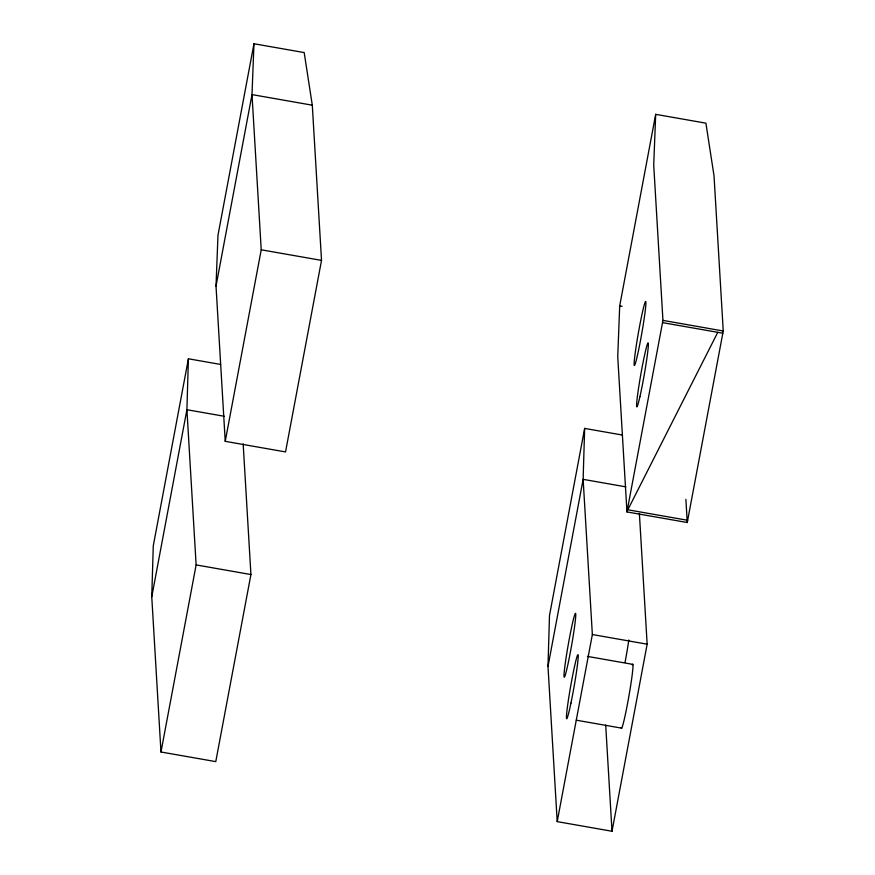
<?xml version="1.0" encoding="UTF-8"?>
<svg xmlns="http://www.w3.org/2000/svg" width="875" height="875" viewBox="0 0 875 875"><rect width="100%" height="100%" fill="white"/><g stroke="black" fill="none" stroke-linecap="round" stroke-linejoin="round"><path stroke-width="1.31" d="M243.162 443.844L250.928 574.547L215.775 761.622L160.978 751.997L151.758 596.794L153.267 545.869L188.409 358.783L220.631 364.448M188.409 358.783L186.911 409.719L196.131 564.911L160.978 751.997M639.384 513.483L647.15 644.175L612.008 831.25L557.211 821.625L547.991 666.422L549.489 615.497L584.642 428.411L622.223 435.017M584.642 428.411L583.133 479.347L592.353 634.539L557.211 821.625M216.016 286.136L217.973 235.287L253.969 43.75L304.194 52.577L312.298 105.197L321.519 260.389L285.534 451.927L225.236 441.328L216.016 286.136L252 94.598L253.969 43.75M619.697 305.878L617.739 356.727L626.959 511.919L687.258 522.517L723.242 330.991L714.022 175.787L705.906 123.167L655.681 114.341L619.697 305.878L622.092 306.294M655.681 114.341L653.723 165.189L662.944 320.392L626.959 511.919M151.758 596.794L186.911 409.719L224.328 416.292M225.236 441.328L261.22 249.802L252 94.598L312.298 105.197M547.991 666.422L583.133 479.347L625.898 486.861M627.834 509.775L717.773 332.325M261.22 249.802L321.519 260.389M662.944 320.392L723.242 330.991M662.517 322.623L722.816 333.211M627.375 509.698L687.673 520.297M196.131 564.911L250.928 574.547M592.353 634.539L647.15 644.175M587.387 656.392L632.822 664.377M576.275 720.18L621.72 728.164M685.88 499.352L687.258 522.517M605.697 725.058L612.008 831.25M632.264 664.956A32.495 1.717 -80 0 1 628.786 696.773A32.495 1.717 -80 0 1 621.261 727.508M628.819 639.997A32.495 1.717 -80 0 1 625.089 662.178M570.948 703.084A32.495 1.717 -80 0 0 577.959 654.686A32.495 1.717 -80 0 0 568.061 702.308A32.495 1.717 -80 0 0 570.948 703.084M568.487 661.697A32.495 1.717 -80 0 0 575.498 613.298A32.495 1.717 -80 0 0 565.611 660.92A32.495 1.717 -80 0 0 568.487 661.697M637.47 355.25A32.495 1.717 -80 0 0 645.892 302.203A32.495 1.717 -80 0 0 636.727 342.705A32.495 1.717 -80 0 0 637.47 355.25M639.931 396.637A32.495 1.717 -80 0 0 648.342 343.591A32.495 1.717 -80 0 0 639.188 384.092A32.495 1.717 -80 0 0 639.931 396.637"/></g></svg>
